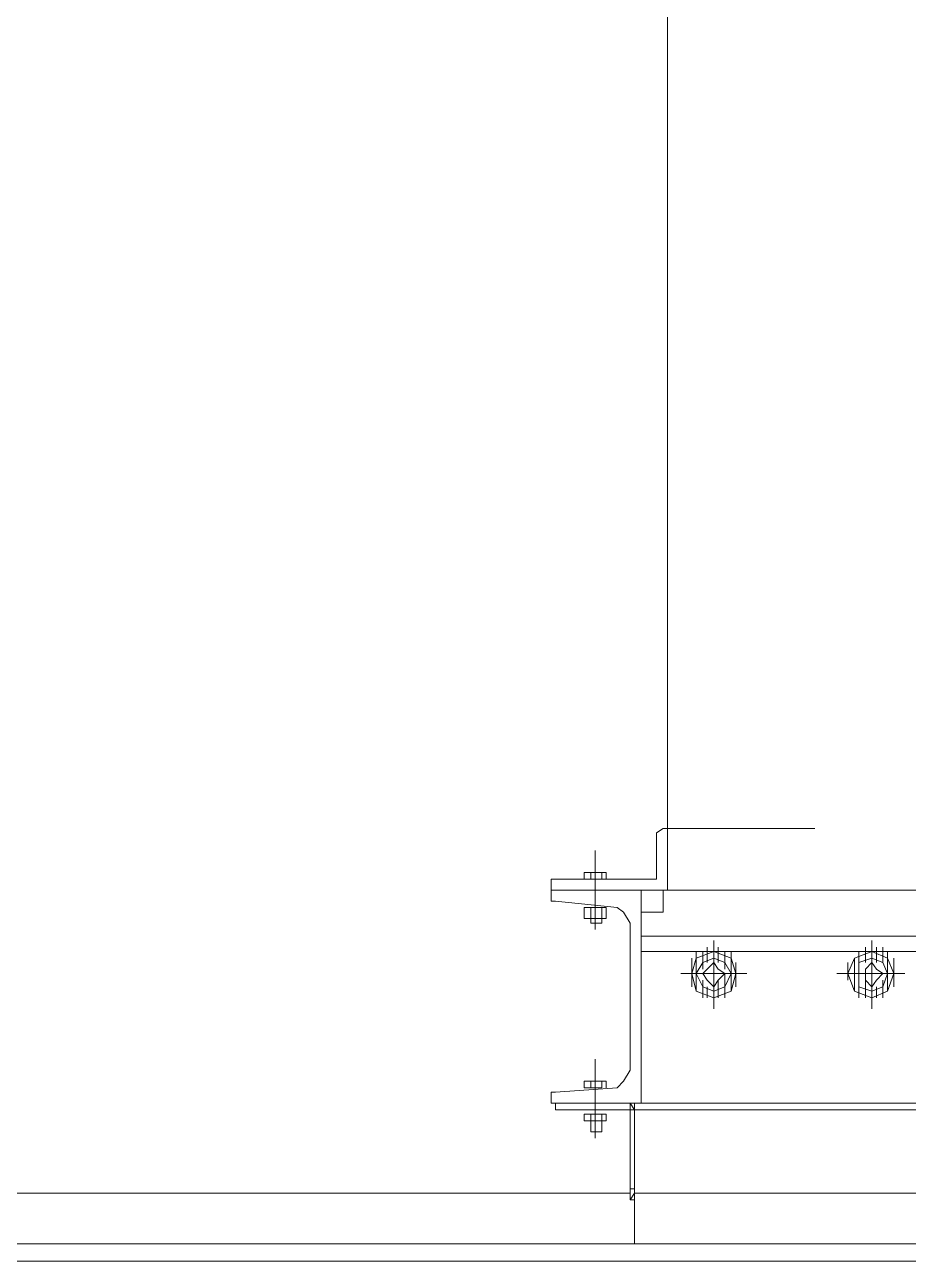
# Model space of a CAD drawing. Header units: millimetres. Extents: x 3220 to 226993, y 817 to 176024.
# Drawn here: x 74885 to 75466, y 79753 to 80567 of the extents above; entities that cross this region are included whole.
import ezdxf

# ---------------------------------------------------------------- set-up
doc = ezdxf.new("R2010")
doc.units = ezdxf.units.MM

# ---------------------------------------------------------------- blocks, each defined once
blk = doc.blocks.new('ligne broyage 2')
at = {"color": 7, "linetype": 'Continuous', "lineweight": 5, "true_color": 0x000007}
for points in [[(716.06, 918.58), (716.06, 270.51)], [(716.06, 270.51), (619.14, 270.51)], [(716.06, 270.51), (718.95, 270.51)], [(716.06, 270.51), (716.06, 230.01), (716.06, 230.01)], [(723.29, 267.62), (718.95, 270.51), (718.95, 270.51)], [(723.29, 267.62), (723.29, 244.47)], [(723.29, 244.47), (723.29, 237.24), (730.52, 237.24)], [(730.52, 237.24), (789.83, 237.24)], [(756.56, 237.24), (756.56, 241.58)], [(759.45, 241.58), (756.56, 241.58), (756.56, 241.58)], [(759.45, 237.24), (759.45, 241.58)], [(771.03, 241.58), (759.45, 241.58)], [(766.69, 241.58), (759.45, 241.58)], [(771.03, 237.24), (759.45, 237.24)], [(766.69, 237.24), (766.69, 241.58)], [(771.03, 241.58), (766.69, 241.58), (766.69, 241.58)], [(771.03, 237.24), (771.03, 241.58), (771.03, 241.58)], [(792.73, 234.35), (792.73, 237.24), (789.83, 237.24)], [(792.73, 89.69), (733.42, 89.69), (733.42, 230.01)], [(733.42, 230.01), (792.73, 230.01), (792.73, 230.01)], [(789.83, 222.77), (792.73, 222.77), (792.73, 230.01)], [(792.73, 230.01), (792.73, 234.35)], [(789.83, 222.77), (749.33, 218.43), (744.99, 215.54), (740.65, 208.31)], [(756.56, 211.2), (756.56, 218.43), (756.56, 218.43)], [(759.45, 218.43), (759.45, 211.2), (756.56, 211.2)], [(759.45, 218.43), (756.56, 218.43), (756.56, 218.43)], [(766.69, 218.43), (759.45, 218.43), (771.03, 218.43)], [(766.69, 218.43), (766.69, 211.2), (771.03, 211.2)], [(771.03, 218.43), (766.69, 218.43), (766.69, 218.43)], [(771.03, 211.2), (771.03, 218.43)], [(740.65, 111.39), (740.65, 208.31), (740.65, 208.31)], [(759.45, 208.31), (759.45, 211.2), (759.45, 211.2)], [(766.69, 211.2), (766.69, 208.31), (759.45, 208.31), (766.69, 208.31)], [(759.45, 208.31), (759.45, 211.2)], [(759.45, 211.2), (771.03, 211.2), (771.03, 211.2)], [(759.45, 211.2), (766.69, 211.2), (766.69, 211.2)], [(759.45, 208.31), (759.45, 211.2)], [(766.69, 208.31), (766.69, 211.2)], [(571.4, 185.16), (571.4, 189.5), (571.4, 189.5)], [(571.4, 185.16), (571.4, 189.5)], [(571.4, 185.16), (571.4, 189.5), (571.4, 189.5)], [(574.29, 189.5), (574.29, 192.4)], [(574.29, 185.16), (574.29, 189.5), (574.29, 189.5)], [(574.29, 185.16), (574.29, 189.5), (574.29, 189.5)], [(574.29, 185.16), (574.29, 189.5), (574.29, 189.5)], [(574.29, 185.16), (574.29, 189.5), (574.29, 189.5)], [(574.29, 185.16), (574.29, 189.5), (574.29, 189.5)], [(574.29, 185.16), (574.29, 189.5)], [(574.29, 185.16), (574.29, 189.5), (574.29, 189.5)], [(574.29, 185.16), (574.29, 189.5), (574.29, 189.5)], [(578.63, 189.5), (578.63, 192.4)], [(578.63, 189.5), (578.63, 192.4), (578.63, 192.4)], [(578.63, 189.5), (578.63, 192.4), (578.63, 192.4)], [(578.63, 189.5), (578.63, 192.4)], [(578.63, 185.16), (578.63, 189.5)], [(578.63, 185.16), (578.63, 189.5), (578.63, 189.5)], [(578.63, 185.16), (578.63, 189.5), (578.63, 189.5)], [(578.63, 185.16), (578.63, 189.5), (578.63, 189.5)], [(578.63, 185.16), (578.63, 189.5), (578.63, 189.5)], [(578.63, 185.16), (578.63, 189.5), (578.63, 189.5)], [(578.63, 185.16), (578.63, 189.5), (578.63, 189.5)], [(578.63, 185.16), (578.63, 189.5), (578.63, 189.5)], [(578.63, 185.16), (578.63, 189.5), (578.63, 189.5)], [(581.53, 189.5), (581.53, 192.4)], [(581.53, 189.5), (581.53, 192.4)], [(581.53, 189.5), (581.53, 192.4), (581.53, 192.4)], [(581.53, 189.5), (581.53, 192.4), (581.53, 192.4)], [(581.53, 189.5), (581.53, 192.4), (581.53, 192.4)], [(581.53, 189.5), (581.53, 192.4), (581.53, 192.4)], [(581.53, 185.16), (581.53, 189.5), (581.53, 189.5)], [(581.53, 185.16), (581.53, 189.5), (581.53, 189.5)], [(581.53, 185.16), (581.53, 189.5), (581.53, 189.5)], [(581.53, 185.16), (581.53, 189.5)], [(581.53, 185.16), (581.53, 189.5), (581.53, 189.5)], [(581.53, 185.16), (581.53, 189.5), (581.53, 189.5)], [(581.53, 185.16), (581.53, 189.5)], [(581.53, 185.16), (581.53, 189.5)], [(581.53, 185.16), (581.53, 189.5), (581.53, 189.5)], [(581.53, 185.16), (581.53, 189.5), (581.53, 189.5)], [(585.86, 189.5), (585.86, 192.4)], [(585.86, 189.5), (585.86, 192.4), (585.86, 192.4)], [(585.86, 189.5), (585.86, 192.4)], [(585.86, 189.5), (585.86, 192.4), (585.86, 192.4)], [(585.86, 185.16), (585.86, 189.5)], [(585.86, 185.16), (585.86, 189.5), (585.86, 189.5)], [(585.86, 185.16), (585.86, 189.5), (585.86, 189.5)], [(585.86, 185.16), (585.86, 189.5), (585.86, 189.5)], [(585.86, 185.16), (585.86, 189.5)], [(585.86, 185.16), (585.86, 189.5), (585.86, 189.5)], [(585.86, 185.16), (585.86, 189.5), (585.86, 189.5)], [(585.86, 185.16), (585.86, 189.5), (585.86, 189.5)], [(585.86, 185.16), (585.86, 189.5), (585.86, 189.5)], [(590.2, 185.16), (590.2, 189.5)], [(590.2, 185.16), (590.2, 189.5), (590.2, 189.5)], [(590.2, 185.16), (590.2, 189.5), (590.2, 189.5)], [(590.2, 185.16), (590.2, 189.5), (590.2, 189.5)], [(590.2, 185.16), (590.2, 189.5), (590.2, 189.5)], [(590.2, 185.16), (590.2, 189.5), (590.2, 189.5)], [(590.2, 185.16), (590.2, 189.5), (590.2, 189.5)], [(674.11, 185.16), (674.11, 189.5), (674.11, 189.5)], [(678.45, 185.16), (678.45, 189.5), (678.45, 189.5)], [(678.45, 185.16), (678.45, 189.5), (678.45, 189.5)], [(678.45, 185.16), (678.45, 189.5), (678.45, 189.5)], [(678.45, 185.16), (678.45, 189.5), (678.45, 189.5)], [(678.45, 185.16), (678.45, 189.5)], [(678.45, 185.16), (678.45, 189.5), (678.45, 189.5)], [(678.45, 185.16), (678.45, 189.5)], [(678.45, 185.16), (678.45, 189.5), (678.45, 189.5)], [(678.45, 185.16), (678.45, 189.5), (678.45, 189.5)], [(682.79, 189.5), (682.79, 192.4)], [(682.79, 189.5), (682.79, 192.4)], [(682.79, 189.5), (682.79, 192.4), (682.79, 192.4)], [(682.79, 185.16), (682.79, 189.5), (682.79, 189.5)], [(682.79, 185.16), (682.79, 189.5), (682.79, 189.5)], [(682.79, 185.16), (682.79, 189.5), (682.79, 189.5)], [(682.79, 185.16), (682.79, 189.5), (682.79, 189.5)], [(682.79, 185.16), (682.79, 189.5), (682.79, 189.5)], [(682.79, 185.16), (682.79, 189.5)], [(682.79, 185.16), (682.79, 189.5), (682.79, 189.5)], [(682.79, 185.16), (682.79, 189.5)], [(682.79, 185.16), (682.79, 189.5), (682.79, 189.5)], [(682.79, 185.16), (682.79, 189.5), (682.79, 189.5)], [(685.68, 189.5), (685.68, 192.4)], [(685.68, 189.5), (685.68, 192.4), (685.68, 192.4)], [(685.68, 189.5), (685.68, 192.4)], [(685.68, 189.5), (685.68, 192.4), (685.68, 192.4)], [(685.68, 189.5), (685.68, 192.4), (685.68, 192.4)], [(685.68, 185.16), (685.68, 189.5)], [(685.68, 185.16), (685.68, 189.5), (685.68, 189.5)], [(685.68, 185.16), (685.68, 189.5)], [(685.68, 185.16), (685.68, 189.5)], [(685.68, 185.16), (685.68, 189.5), (685.68, 189.5)], [(685.68, 185.16), (685.68, 189.5), (685.68, 189.5)], [(685.68, 185.16), (685.68, 189.5), (685.68, 189.5)], [(685.68, 185.16), (685.68, 189.5), (685.68, 189.5)], [(685.68, 185.16), (685.68, 189.5)], [(685.68, 185.16), (685.68, 189.5)], [(685.68, 185.16), (685.68, 189.5), (685.68, 189.5)], [(690.02, 189.5), (690.02, 192.4)], [(690.02, 189.5), (690.02, 192.4), (690.02, 192.4)], [(690.02, 189.5), (690.02, 192.4), (690.02, 192.4)], [(690.02, 189.5), (690.02, 192.4), (690.02, 192.4)], [(690.02, 189.5), (690.02, 192.4)], [(690.02, 189.5), (690.02, 192.4), (690.02, 192.4)], [(690.02, 185.16), (690.02, 189.5), (690.02, 189.5)], [(690.02, 185.16), (690.02, 189.5), (690.02, 189.5)], [(690.02, 185.16), (690.02, 189.5)], [(690.02, 185.16), (690.02, 189.5), (690.02, 189.5)], [(690.02, 185.16), (690.02, 189.5), (690.02, 189.5)], [(690.02, 185.16), (690.02, 189.5), (690.02, 189.5)], [(690.02, 185.16), (690.02, 189.5), (690.02, 189.5)], [(690.02, 185.16), (690.02, 189.5), (690.02, 189.5)], [(692.91, 185.16), (692.91, 189.5)], [(692.91, 185.16), (692.91, 189.5), (692.91, 189.5)], [(692.91, 185.16), (692.91, 189.5), (692.91, 189.5)], [(692.91, 185.16), (692.91, 189.5), (692.91, 189.5)], [(692.91, 185.16), (692.91, 189.5), (692.91, 189.5)], [(692.91, 185.16), (692.91, 189.5), (692.91, 189.5)], [(692.91, 185.16), (692.91, 189.5), (692.91, 189.5)], [(697.25, 185.16), (697.25, 189.5)], [(697.25, 185.16), (697.25, 189.5)], [(567.06, 182.27), (567.06, 185.16), (567.06, 185.16)], [(567.06, 182.27), (567.06, 185.16), (567.06, 185.16)], [(567.06, 182.27), (567.06, 185.16)], [(567.06, 177.93), (567.06, 182.27), (567.06, 182.27)], [(567.06, 177.93), (567.06, 182.27)], [(567.06, 177.93), (567.06, 182.27), (567.06, 182.27)], [(567.06, 177.93), (567.06, 182.27), (567.06, 182.27)], [(567.06, 177.93), (567.06, 182.27), (567.06, 182.27)], [(567.06, 177.93), (567.06, 182.27), (567.06, 182.27)], [(571.4, 182.27), (571.4, 185.16), (571.4, 185.16)], [(571.4, 182.27), (571.4, 185.16), (571.4, 185.16)], [(571.4, 182.27), (571.4, 185.16), (571.4, 185.16)], [(571.4, 182.27), (571.4, 185.16), (571.4, 185.16)], [(571.4, 182.27), (571.4, 185.16), (571.4, 185.16)], [(571.4, 182.27), (571.4, 185.16), (571.4, 185.16)], [(571.4, 182.27), (571.4, 185.16), (571.4, 185.16)], [(571.4, 182.27), (571.4, 185.16), (571.4, 185.16)], [(571.4, 177.93), (571.4, 182.27), (571.4, 182.27)], [(571.4, 177.93), (571.4, 182.27), (571.4, 182.27)], [(571.4, 177.93), (571.4, 182.27), (571.4, 182.27)], [(571.4, 177.93), (571.4, 182.27), (571.4, 182.27)], [(571.4, 177.93), (571.4, 182.27), (571.4, 182.27)], [(571.4, 177.93), (571.4, 182.27), (571.4, 182.27)], [(574.29, 182.27), (574.29, 185.16), (574.29, 185.16)], [(574.29, 182.27), (574.29, 185.16), (574.29, 185.16)], [(574.29, 182.27), (574.29, 185.16), (574.29, 185.16)], [(574.29, 182.27), (574.29, 185.16), (574.29, 185.16)], [(574.29, 182.27), (574.29, 185.16)], [(574.29, 182.27), (574.29, 185.16), (574.29, 185.16)], [(574.29, 182.27), (574.29, 185.16), (574.29, 185.16)], [(578.63, 182.27), (578.63, 185.16), (578.63, 185.16)], [(578.63, 182.27), (578.63, 185.16), (578.63, 185.16)], [(581.53, 182.27), (581.53, 185.16)], [(585.86, 182.27), (585.86, 185.16), (585.86, 185.16)], [(585.86, 182.27), (585.86, 185.16), (585.86, 185.16)], [(585.86, 182.27), (585.86, 185.16)], [(585.86, 182.27), (585.86, 185.16), (585.86, 185.16)], [(585.86, 182.27), (585.86, 185.16), (585.86, 185.16)], [(585.86, 182.27), (585.86, 185.16), (585.86, 185.16)], [(590.2, 182.27), (590.2, 185.16), (590.2, 185.16)], [(590.2, 182.27), (590.2, 185.16), (590.2, 185.16)], [(590.2, 182.27), (590.2, 185.16), (590.2, 185.16)], [(590.2, 182.27), (590.2, 185.16), (590.2, 185.16)], [(590.2, 182.27), (590.2, 185.16), (590.2, 185.16)], [(590.2, 182.27), (590.2, 185.16), (590.2, 185.16)], [(590.2, 182.27), (590.2, 185.16)], [(590.2, 182.27), (590.2, 185.16), (590.2, 185.16)], [(590.2, 182.27), (590.2, 185.16), (590.2, 185.16)], [(590.2, 177.93), (590.2, 182.27)], [(590.2, 177.93), (590.2, 182.27)], [(590.2, 177.93), (590.2, 182.27), (590.2, 182.27)], [(590.2, 177.93), (590.2, 182.27)], [(590.2, 177.93), (590.2, 182.27), (590.2, 182.27)], [(590.2, 177.93), (590.2, 182.27), (590.2, 182.27)], [(593.1, 182.27), (593.1, 185.16), (593.1, 185.16)], [(593.1, 182.27), (593.1, 185.16), (593.1, 185.16)], [(593.1, 182.27), (593.1, 185.16)], [(593.1, 182.27), (593.1, 185.16), (593.1, 185.16)], [(593.1, 182.27), (593.1, 185.16), (593.1, 185.16)], [(593.1, 182.27), (593.1, 185.16), (593.1, 185.16)], [(593.1, 182.27), (593.1, 185.16), (593.1, 185.16)], [(593.1, 182.27), (593.1, 185.16), (593.1, 185.16)], [(593.1, 177.93), (593.1, 182.27), (593.1, 182.27)], [(593.1, 177.93), (593.1, 182.27), (593.1, 182.27)], [(593.1, 177.93), (593.1, 182.27)], [(593.1, 177.93), (593.1, 182.27), (593.1, 182.27)], [(593.1, 177.93), (593.1, 182.27), (593.1, 182.27)], [(593.1, 177.93), (593.1, 182.27), (593.1, 182.27)], [(593.1, 177.93), (593.1, 182.27), (593.1, 182.27)], [(593.1, 177.93), (593.1, 182.27), (593.1, 182.27)], [(597.44, 177.93), (597.44, 182.27)], [(597.44, 177.93), (597.44, 182.27), (597.44, 182.27)], [(597.44, 177.93), (597.44, 182.27), (597.44, 182.27)], [(597.44, 177.93), (597.44, 182.27)], [(671.21, 177.93), (671.21, 182.27)], [(671.21, 177.93), (671.21, 182.27), (671.21, 182.27)], [(671.21, 177.93), (671.21, 182.27), (671.21, 182.27)], [(671.21, 177.93), (671.21, 182.27), (671.21, 182.27)], [(674.11, 182.27), (674.11, 185.16), (674.11, 185.16)], [(674.11, 182.27), (674.11, 185.16), (674.11, 185.16)], [(674.11, 182.27), (674.11, 185.16), (674.11, 185.16)], [(674.11, 182.27), (674.11, 185.16), (674.11, 185.16)], [(674.11, 182.27), (674.11, 185.16), (674.11, 185.16)], [(674.11, 182.27), (674.11, 185.16)], [(674.11, 182.27), (674.11, 185.16), (674.11, 185.16)], [(674.11, 182.27), (674.11, 185.16), (674.11, 185.16)], [(674.11, 182.27), (674.11, 185.16), (674.11, 185.16)], [(674.11, 177.93), (674.11, 182.27), (674.11, 182.27)], [(674.11, 177.93), (674.11, 182.27), (674.11, 182.27)], [(674.11, 177.93), (674.11, 182.27)], [(674.11, 177.93), (674.11, 182.27), (674.11, 182.27)], [(674.11, 177.93), (674.11, 182.27)], [(674.11, 177.93), (674.11, 182.27), (674.11, 182.27)], [(674.11, 177.93), (674.11, 182.27), (674.11, 182.27)], [(674.11, 177.93), (674.11, 182.27), (674.11, 182.27)], [(674.11, 177.93), (674.11, 182.27), (674.11, 182.27)], [(678.45, 182.27), (678.45, 185.16), (678.45, 185.16)], [(678.45, 182.27), (678.45, 185.16), (678.45, 185.16)], [(678.45, 182.27), (678.45, 185.16), (678.45, 185.16)], [(678.45, 182.27), (678.45, 185.16), (678.45, 185.16)], [(678.45, 182.27), (678.45, 185.16), (678.45, 185.16)], [(678.45, 182.27), (678.45, 185.16), (678.45, 185.16)], [(678.45, 182.27), (678.45, 185.16), (678.45, 185.16)], [(678.45, 182.27), (678.45, 185.16), (678.45, 185.16)], [(678.45, 182.27), (678.45, 185.16), (678.45, 185.16)], [(678.45, 182.27), (678.45, 185.16), (678.45, 185.16)], [(678.45, 177.93), (678.45, 182.27), (678.45, 182.27)], [(678.45, 177.93), (678.45, 182.27)], [(678.45, 177.93), (678.45, 182.27), (678.45, 182.27)], [(678.45, 177.93), (678.45, 182.27), (678.45, 182.27)], [(678.45, 177.93), (678.45, 182.27), (678.45, 182.27)], [(682.79, 182.27), (682.79, 185.16), (682.79, 185.16)], [(682.79, 182.27), (682.79, 185.16)], [(690.02, 182.27), (690.02, 185.16)], [(690.02, 182.27), (690.02, 185.16)], [(690.02, 182.27), (690.02, 185.16), (690.02, 185.16)], [(690.02, 182.27), (690.02, 185.16)], [(690.02, 182.27), (690.02, 185.16), (690.02, 185.16)], [(692.91, 182.27), (692.91, 185.16)], [(692.91, 182.27), (692.91, 185.16), (692.91, 185.16)], [(692.91, 182.27), (692.91, 185.16)], [(692.91, 182.27), (692.91, 185.16), (692.91, 185.16)], [(692.91, 182.27), (692.91, 185.16), (692.91, 185.16)], [(692.91, 182.27), (692.91, 185.16), (692.91, 185.16)], [(692.91, 182.27), (692.91, 185.16)], [(692.91, 182.27), (692.91, 185.16), (692.91, 185.16)], [(692.91, 182.27), (692.91, 185.16), (692.91, 185.16)], [(692.91, 177.93), (692.91, 182.27)], [(692.91, 177.93), (692.91, 182.27), (692.91, 182.27)], [(697.25, 182.27), (697.25, 185.16)], [(697.25, 182.27), (697.25, 185.16), (697.25, 185.16)], [(697.25, 182.27), (697.25, 185.16), (697.25, 185.16)], [(697.25, 182.27), (697.25, 185.16), (697.25, 185.16)], [(697.25, 182.27), (697.25, 185.16), (697.25, 185.16)], [(697.25, 182.27), (697.25, 185.16), (697.25, 185.16)], [(697.25, 182.27), (697.25, 185.16), (697.25, 185.16)], [(697.25, 182.27), (697.25, 185.16), (697.25, 185.16)], [(697.25, 177.93), (697.25, 182.27), (697.25, 182.27)], [(697.25, 177.93), (697.25, 182.27), (697.25, 182.27)], [(697.25, 177.93), (697.25, 182.27), (697.25, 182.27)], [(697.25, 177.93), (697.25, 182.27), (697.25, 182.27)], [(697.25, 177.93), (697.25, 182.27), (697.25, 182.27)], [(697.25, 177.93), (697.25, 182.27), (697.25, 182.27)], [(697.25, 177.93), (697.25, 182.27), (697.25, 182.27)], [(697.25, 177.93), (697.25, 182.27), (697.25, 182.27)], [(697.25, 177.93), (697.25, 182.27), (697.25, 182.27)], [(700.14, 182.27), (700.14, 185.16), (700.14, 185.16)], [(700.14, 182.27), (700.14, 185.16), (700.14, 185.16)], [(700.14, 177.93), (700.14, 182.27)], [(700.14, 177.93), (700.14, 182.27), (700.14, 182.27)], [(700.14, 177.93), (700.14, 182.27), (700.14, 182.27)], [(700.14, 177.93), (700.14, 182.27)], [(700.14, 177.93), (700.14, 182.27), (700.14, 182.27)], [(700.14, 177.93), (700.14, 182.27), (700.14, 182.27)], [(567.06, 175.04), (567.06, 177.93)], [(567.06, 175.04), (567.06, 177.93)], [(567.06, 175.04), (567.06, 177.93)], [(567.06, 175.04), (567.06, 177.93), (567.06, 177.93)], [(567.06, 175.04), (567.06, 177.93), (567.06, 177.93)], [(567.06, 175.04), (567.06, 177.93), (567.06, 177.93)], [(567.06, 175.04), (567.06, 177.93), (567.06, 177.93)], [(567.06, 175.04), (567.06, 177.93), (567.06, 177.93)], [(567.06, 175.04), (567.06, 177.93)], [(567.06, 175.04), (567.06, 177.93), (567.06, 177.93)], [(567.06, 170.7), (567.06, 175.04), (567.06, 175.04)], [(567.06, 170.7), (567.06, 175.04), (567.06, 175.04)], [(567.06, 170.7), (567.06, 175.04), (567.06, 175.04)], [(567.06, 170.7), (567.06, 175.04)], [(567.06, 170.7), (567.06, 175.04), (567.06, 175.04)], [(567.06, 170.7), (567.06, 175.04), (567.06, 175.04)], [(571.4, 175.04), (571.4, 177.93)], [(571.4, 175.04), (571.4, 177.93)], [(571.4, 175.04), (571.4, 177.93), (571.4, 177.93)], [(571.4, 175.04), (571.4, 177.93), (571.4, 177.93)], [(571.4, 175.04), (571.4, 177.93), (571.4, 177.93)], [(571.4, 175.04), (571.4, 177.93), (571.4, 177.93)], [(571.4, 175.04), (571.4, 177.93), (571.4, 177.93)], [(571.4, 175.04), (571.4, 177.93), (571.4, 177.93)], [(571.4, 170.7), (571.4, 175.04), (571.4, 175.04)], [(571.4, 170.7), (571.4, 175.04), (571.4, 175.04)], [(571.4, 170.7), (571.4, 175.04)], [(571.4, 170.7), (571.4, 175.04), (571.4, 175.04)], [(571.4, 170.7), (571.4, 175.04)], [(571.4, 170.7), (571.4, 175.04), (571.4, 175.04)], [(571.4, 170.7), (571.4, 175.04), (571.4, 175.04)], [(590.2, 175.04), (590.2, 177.93), (590.2, 177.93)], [(590.2, 175.04), (590.2, 177.93)], [(590.2, 170.7), (590.2, 175.04), (590.2, 175.04)], [(590.2, 170.7), (590.2, 175.04)], [(590.2, 170.7), (590.2, 175.04)], [(590.2, 170.7), (590.2, 175.04), (590.2, 175.04)], [(593.1, 175.04), (593.1, 177.93), (593.1, 177.93)], [(593.1, 175.04), (593.1, 177.93)], [(593.1, 175.04), (593.1, 177.93), (593.1, 177.93)], [(593.1, 175.04), (593.1, 177.93)], [(593.1, 175.04), (593.1, 177.93), (593.1, 177.93)], [(593.1, 175.04), (593.1, 177.93), (593.1, 177.93)], [(593.1, 175.04), (593.1, 177.93), (593.1, 177.93)], [(593.1, 175.04), (593.1, 177.93), (593.1, 177.93)], [(593.1, 175.04), (593.1, 177.93)], [(593.1, 175.04), (593.1, 177.93), (593.1, 177.93)], [(593.1, 175.04), (593.1, 177.93), (593.1, 177.93)], [(593.1, 170.7), (593.1, 175.04), (593.1, 175.04)], [(593.1, 170.7), (593.1, 175.04), (593.1, 175.04)], [(593.1, 170.7), (593.1, 175.04), (593.1, 175.04)], [(593.1, 170.7), (593.1, 175.04), (593.1, 175.04)], [(593.1, 170.7), (593.1, 175.04), (593.1, 175.04)], [(593.1, 170.7), (593.1, 175.04), (593.1, 175.04)], [(593.1, 170.7), (593.1, 175.04), (593.1, 175.04)], [(593.1, 170.7), (593.1, 175.04), (593.1, 175.04)], [(597.44, 175.04), (597.44, 177.93)], [(597.44, 175.04), (597.44, 177.93)], [(597.44, 175.04), (597.44, 177.93), (597.44, 177.93)], [(597.44, 175.04), (597.44, 177.93)], [(597.44, 175.04), (597.44, 177.93), (597.44, 177.93)], [(597.44, 175.04), (597.44, 177.93)], [(597.44, 170.7), (597.44, 175.04), (597.44, 175.04)], [(597.44, 170.7), (597.44, 175.04), (597.44, 175.04)], [(597.44, 170.7), (597.44, 175.04)], [(597.44, 170.7), (597.44, 175.04)], [(671.21, 175.04), (671.21, 177.93)], [(671.21, 175.04), (671.21, 177.93)], [(671.21, 175.04), (671.21, 177.93), (671.21, 177.93)], [(671.21, 175.04), (671.21, 177.93), (671.21, 177.93)], [(671.21, 175.04), (671.21, 177.93), (671.21, 177.93)], [(671.21, 175.04), (671.21, 177.93), (671.21, 177.93)], [(671.21, 175.04), (671.21, 177.93)], [(671.21, 170.7), (671.21, 175.04)], [(671.21, 170.7), (671.21, 175.04)], [(671.21, 170.7), (671.21, 175.04), (671.21, 175.04)], [(671.21, 170.7), (671.21, 175.04)], [(671.21, 170.7), (671.21, 175.04)], [(671.21, 170.7), (671.21, 175.04), (671.21, 175.04)], [(674.11, 175.04), (674.11, 177.93), (674.11, 177.93)], [(674.11, 175.04), (674.11, 177.93)], [(674.11, 175.04), (674.11, 177.93)], [(674.11, 175.04), (674.11, 177.93), (674.11, 177.93)], [(674.11, 175.04), (674.11, 177.93), (674.11, 177.93)], [(674.11, 175.04), (674.11, 177.93), (674.11, 177.93)], [(674.11, 175.04), (674.11, 177.93), (674.11, 177.93)], [(674.11, 175.04), (674.11, 177.93), (674.11, 177.93)], [(674.11, 175.04), (674.11, 177.93), (674.11, 177.93)], [(674.11, 175.04), (674.11, 177.93), (674.11, 177.93)], [(674.11, 170.7), (674.11, 175.04)], [(674.11, 170.7), (674.11, 175.04), (674.11, 175.04)], [(674.11, 170.7), (674.11, 175.04), (674.11, 175.04)], [(674.11, 170.7), (674.11, 175.04), (674.11, 175.04)], [(674.11, 170.7), (674.11, 175.04)], [(674.11, 170.7), (674.11, 175.04), (674.11, 175.04)], [(674.11, 170.7), (674.11, 175.04)], [(674.11, 170.7), (674.11, 175.04), (674.11, 175.04)], [(674.11, 170.7), (674.11, 175.04), (674.11, 175.04)], [(678.45, 170.7), (678.45, 175.04), (678.45, 175.04)], [(678.45, 170.7), (678.45, 175.04), (678.45, 175.04)], [(697.25, 175.04), (697.25, 177.93), (697.25, 177.93)], [(697.25, 175.04), (697.25, 177.93), (697.25, 177.93)], [(697.25, 175.04), (697.25, 177.93), (697.25, 177.93)], [(697.25, 175.04), (697.25, 177.93), (697.25, 177.93)], [(697.25, 175.04), (697.25, 177.93), (697.25, 177.93)], [(697.25, 175.04), (697.25, 177.93)], [(697.25, 175.04), (697.25, 177.93)], [(697.25, 175.04), (697.25, 177.93), (697.25, 177.93)], [(697.25, 175.04), (697.25, 177.93), (697.25, 177.93)], [(697.25, 175.04), (697.25, 177.93), (697.25, 177.93)], [(697.25, 170.7), (697.25, 175.04), (697.25, 175.04)], [(697.25, 170.7), (697.25, 175.04), (697.25, 175.04)], [(697.25, 170.7), (697.25, 175.04), (697.25, 175.04)], [(697.25, 170.7), (697.25, 175.04), (697.25, 175.04)], [(697.25, 170.7), (697.25, 175.04), (697.25, 175.04)], [(697.25, 170.7), (697.25, 175.04), (697.25, 175.04)], [(700.14, 175.04), (700.14, 177.93), (700.14, 177.93)], [(700.14, 175.04), (700.14, 177.93), (700.14, 177.93)], [(700.14, 175.04), (700.14, 177.93)], [(700.14, 175.04), (700.14, 177.93), (700.14, 177.93)], [(700.14, 175.04), (700.14, 177.93)], [(700.14, 175.04), (700.14, 177.93), (700.14, 177.93)], [(700.14, 175.04), (700.14, 177.93)], [(700.14, 175.04), (700.14, 177.93)], [(700.14, 175.04), (700.14, 177.93), (700.14, 177.93)], [(700.14, 170.7), (700.14, 175.04), (700.14, 175.04)], [(700.14, 170.7), (700.14, 175.04)], [(700.14, 170.7), (700.14, 175.04), (700.14, 175.04)], [(700.14, 170.7), (700.14, 175.04)], [(700.14, 170.7), (700.14, 175.04), (700.14, 175.04)], [(700.14, 170.7), (700.14, 175.04), (700.14, 175.04)], [(567.06, 166.36), (567.06, 170.7)], [(567.06, 166.36), (567.06, 170.7), (567.06, 170.7)], [(567.06, 166.36), (567.06, 170.7), (567.06, 170.7)], [(567.06, 166.36), (567.06, 170.7), (567.06, 170.7)], [(567.06, 166.36), (567.06, 170.7), (567.06, 170.7)], [(571.4, 166.36), (571.4, 170.7), (571.4, 170.7)], [(571.4, 166.36), (571.4, 170.7), (571.4, 170.7)], [(571.4, 166.36), (571.4, 170.7)], [(571.4, 166.36), (571.4, 170.7), (571.4, 170.7)], [(571.4, 166.36), (571.4, 170.7), (571.4, 170.7)], [(571.4, 166.36), (571.4, 170.7), (571.4, 170.7)], [(571.4, 166.36), (571.4, 170.7), (571.4, 170.7)], [(571.4, 166.36), (571.4, 170.7), (571.4, 170.7)], [(571.4, 163.46), (571.4, 166.36)], [(571.4, 163.46), (571.4, 166.36)], [(571.4, 163.46), (571.4, 166.36)], [(571.4, 163.46), (571.4, 166.36), (571.4, 166.36)], [(571.4, 163.46), (571.4, 166.36), (571.4, 166.36)], [(571.4, 163.46), (571.4, 166.36), (571.4, 166.36)], [(571.4, 163.46), (571.4, 166.36), (571.4, 166.36)], [(574.29, 166.36), (574.29, 170.7)], [(574.29, 166.36), (574.29, 170.7)], [(574.29, 166.36), (574.29, 170.7)], [(574.29, 166.36), (574.29, 170.7), (574.29, 170.7)], [(574.29, 166.36), (574.29, 170.7), (574.29, 170.7)], [(574.29, 166.36), (574.29, 170.7), (574.29, 170.7)], [(574.29, 163.46), (574.29, 166.36)], [(574.29, 163.46), (574.29, 166.36), (574.29, 166.36)], [(574.29, 163.46), (574.29, 166.36), (574.29, 166.36)], [(574.29, 163.46), (574.29, 166.36), (574.29, 166.36)], [(574.29, 163.46), (574.29, 166.36), (574.29, 166.36)], [(574.29, 163.46), (574.29, 166.36), (574.29, 166.36)], [(574.29, 163.46), (574.29, 166.36), (574.29, 166.36)], [(574.29, 163.46), (574.29, 166.36), (574.29, 166.36)], [(574.29, 163.46), (574.29, 166.36), (574.29, 166.36)], [(574.29, 159.12), (574.29, 163.46)], [(574.29, 159.12), (574.29, 163.46), (574.29, 163.46)], [(574.29, 159.12), (574.29, 163.46), (574.29, 163.46)], [(574.29, 159.12), (574.29, 163.46), (574.29, 163.46)], [(578.63, 163.46), (578.63, 166.36), (578.63, 166.36)], [(578.63, 163.46), (578.63, 166.36), (578.63, 166.36)], [(578.63, 163.46), (578.63, 166.36), (578.63, 166.36)], [(578.63, 163.46), (578.63, 166.36), (578.63, 166.36)], [(578.63, 163.46), (578.63, 166.36), (578.63, 166.36)], [(578.63, 163.46), (578.63, 166.36), (578.63, 166.36)], [(578.63, 163.46), (578.63, 166.36), (578.63, 166.36)], [(578.63, 159.12), (578.63, 163.46), (578.63, 163.46)], [(578.63, 159.12), (578.63, 163.46), (578.63, 163.46)], [(578.63, 159.12), (578.63, 163.46), (578.63, 163.46)], [(578.63, 159.12), (578.63, 163.46), (578.63, 163.46)], [(578.63, 159.12), (578.63, 163.46), (578.63, 163.46)], [(581.53, 163.46), (581.53, 166.36), (581.53, 166.36)], [(581.53, 163.46), (581.53, 166.36), (581.53, 166.36)], [(581.53, 163.46), (581.53, 166.36), (581.53, 166.36)], [(581.53, 163.46), (581.53, 166.36), (581.53, 166.36)], [(581.53, 163.46), (581.53, 166.36), (581.53, 166.36)], [(581.53, 163.46), (581.53, 166.36), (581.53, 166.36)], [(581.53, 163.46), (581.53, 166.36), (581.53, 166.36)], [(581.53, 163.46), (581.53, 166.36)], [(581.53, 163.46), (581.53, 166.36), (581.53, 166.36)], [(581.53, 159.12), (581.53, 163.46), (581.53, 163.46)], [(581.53, 159.12), (581.53, 163.46), (581.53, 163.46)], [(581.53, 159.12), (581.53, 163.46), (581.53, 163.46)], [(581.53, 159.12), (581.53, 163.46), (581.53, 163.46)], [(581.53, 159.12), (581.53, 163.46), (581.53, 163.46)], [(581.53, 159.12), (581.53, 163.46), (581.53, 163.46)], [(585.86, 166.36), (585.86, 170.7), (585.86, 170.7)], [(585.86, 163.46), (585.86, 166.36), (585.86, 166.36)], [(585.86, 163.46), (585.86, 166.36), (585.86, 166.36)], [(585.86, 163.46), (585.86, 166.36), (585.86, 166.36)], [(585.86, 163.46), (585.86, 166.36), (585.86, 166.36)], [(585.86, 163.46), (585.86, 166.36), (585.86, 166.36)], [(585.86, 163.46), (585.86, 166.36), (585.86, 166.36)], [(585.86, 163.46), (585.86, 166.36), (585.86, 166.36)], [(585.86, 163.46), (585.86, 166.36), (585.86, 166.36)], [(585.86, 159.12), (585.86, 163.46), (585.86, 163.46)], [(585.86, 159.12), (585.86, 163.46), (585.86, 163.46)], [(585.86, 159.12), (585.86, 163.46)], [(585.86, 159.12), (585.86, 163.46), (585.86, 163.46)], [(585.86, 159.12), (585.86, 163.46)], [(590.2, 166.36), (590.2, 170.7), (590.2, 170.7)], [(590.2, 166.36), (590.2, 170.7), (590.2, 170.7)], [(590.2, 166.36), (590.2, 170.7), (590.2, 170.7)], [(590.2, 166.36), (590.2, 170.7), (590.2, 170.7)], [(590.2, 166.36), (590.2, 170.7), (590.2, 170.7)], [(590.2, 166.36), (590.2, 170.7), (590.2, 170.7)], [(590.2, 166.36), (590.2, 170.7), (590.2, 170.7)], [(590.2, 166.36), (590.2, 170.7), (590.2, 170.7)], [(590.2, 163.46), (590.2, 166.36), (590.2, 166.36)], [(590.2, 163.46), (590.2, 166.36), (590.2, 166.36)], [(590.2, 163.46), (590.2, 166.36), (590.2, 166.36)], [(590.2, 163.46), (590.2, 166.36), (590.2, 166.36)], [(590.2, 163.46), (590.2, 166.36), (590.2, 166.36)], [(590.2, 163.46), (590.2, 166.36), (590.2, 166.36)], [(590.2, 163.46), (590.2, 166.36), (590.2, 166.36)], [(590.2, 163.46), (590.2, 166.36), (590.2, 166.36)], [(590.2, 159.12), (590.2, 163.46), (590.2, 163.46)], [(593.1, 166.36), (593.1, 170.7), (593.1, 170.7)], [(593.1, 166.36), (593.1, 170.7)], [(593.1, 166.36), (593.1, 170.7), (593.1, 170.7)], [(593.1, 166.36), (593.1, 170.7), (593.1, 170.7)], [(593.1, 166.36), (593.1, 170.7), (593.1, 170.7)], [(593.1, 166.36), (593.1, 170.7), (593.1, 170.7)], [(593.1, 166.36), (593.1, 170.7), (593.1, 170.7)], [(593.1, 166.36), (593.1, 170.7), (593.1, 170.7)], [(593.1, 166.36), (593.1, 170.7), (593.1, 170.7)], [(593.1, 163.46), (593.1, 166.36)], [(593.1, 163.46), (593.1, 166.36), (593.1, 166.36)], [(593.1, 163.46), (593.1, 166.36)], [(671.21, 166.36), (671.21, 170.7), (671.21, 170.7)], [(671.21, 166.36), (671.21, 170.7)], [(674.11, 166.36), (674.11, 170.7), (674.11, 170.7)], [(674.11, 166.36), (674.11, 170.7), (674.11, 170.7)], [(674.11, 166.36), (674.11, 170.7), (674.11, 170.7)], [(674.11, 166.36), (674.11, 170.7), (674.11, 170.7)], [(674.11, 166.36), (674.11, 170.7), (674.11, 170.7)], [(674.11, 166.36), (674.11, 170.7), (674.11, 170.7)], [(674.11, 166.36), (674.11, 170.7), (674.11, 170.7)], [(674.11, 166.36), (674.11, 170.7), (674.11, 170.7)], [(674.11, 166.36), (674.11, 170.7), (674.11, 170.7)], [(674.11, 163.46), (674.11, 166.36), (674.11, 166.36)], [(674.11, 163.46), (674.11, 166.36), (674.11, 166.36)], [(674.11, 163.46), (674.11, 166.36), (674.11, 166.36)], [(678.45, 166.36), (678.45, 170.7)], [(678.45, 166.36), (678.45, 170.7), (678.45, 170.7)], [(678.45, 166.36), (678.45, 170.7), (678.45, 170.7)], [(678.45, 166.36), (678.45, 170.7), (678.45, 170.7)], [(678.45, 166.36), (678.45, 170.7), (678.45, 170.7)], [(678.45, 166.36), (678.45, 170.7), (678.45, 170.7)], [(678.45, 166.36), (678.45, 170.7), (678.45, 170.7)], [(678.45, 163.46), (678.45, 166.36), (678.45, 166.36)], [(678.45, 163.46), (678.45, 166.36), (678.45, 166.36)], [(678.45, 163.46), (678.45, 166.36)], [(678.45, 163.46), (678.45, 166.36), (678.45, 166.36)], [(678.45, 163.46), (678.45, 166.36), (678.45, 166.36)], [(678.45, 163.46), (678.45, 166.36), (678.45, 166.36)], [(678.45, 163.46), (678.45, 166.36), (678.45, 166.36)], [(678.45, 163.46), (678.45, 166.36), (678.45, 166.36)], [(678.45, 159.12), (678.45, 163.46), (678.45, 163.46)], [(678.45, 159.12), (678.45, 163.46), (678.45, 163.46)], [(682.79, 166.36), (682.79, 170.7)], [(682.79, 163.46), (682.79, 166.36), (682.79, 166.36)], [(682.79, 163.46), (682.79, 166.36), (682.79, 166.36)], [(682.79, 163.46), (682.79, 166.36), (682.79, 166.36)], [(682.79, 163.46), (682.79, 166.36), (682.79, 166.36)], [(682.79, 163.46), (682.79, 166.36), (682.79, 166.36)], [(682.79, 163.46), (682.79, 166.36), (682.79, 166.36)], [(682.79, 163.46), (682.79, 166.36), (682.79, 166.36)], [(682.79, 163.46), (682.79, 166.36), (682.79, 166.36)], [(682.79, 159.12), (682.79, 163.46), (682.79, 163.46)], [(682.79, 159.12), (682.79, 163.46)], [(682.79, 159.12), (682.79, 163.46), (682.79, 163.46)], [(682.79, 159.12), (682.79, 163.46), (682.79, 163.46)], [(682.79, 159.12), (682.79, 163.46), (682.79, 163.46)], [(682.79, 159.12), (682.79, 163.46), (682.79, 163.46)], [(685.68, 163.46), (685.68, 166.36), (685.68, 166.36)], [(685.68, 163.46), (685.68, 166.36), (685.68, 166.36)], [(685.68, 163.46), (685.68, 166.36), (685.68, 166.36)], [(685.68, 163.46), (685.68, 166.36), (685.68, 166.36)], [(685.68, 163.46), (685.68, 166.36)], [(685.68, 163.46), (685.68, 166.36)], [(685.68, 163.46), (685.68, 166.36), (685.68, 166.36)], [(685.68, 163.46), (685.68, 166.36)], [(685.68, 163.46), (685.68, 166.36), (685.68, 166.36)], [(685.68, 159.12), (685.68, 163.46)], [(685.68, 159.12), (685.68, 163.46), (685.68, 163.46)], [(685.68, 159.12), (685.68, 163.46), (685.68, 163.46)], [(685.68, 159.12), (685.68, 163.46), (685.68, 163.46)], [(685.68, 159.12), (685.68, 163.46)], [(685.68, 159.12), (685.68, 163.46), (685.68, 163.46)], [(685.68, 159.12), (685.68, 163.46), (685.68, 163.46)], [(685.68, 159.12), (685.68, 163.46), (685.68, 163.46)], [(685.68, 159.12), (685.68, 163.46), (685.68, 163.46)], [(690.02, 163.46), (690.02, 166.36), (690.02, 166.36)], [(690.02, 163.46), (690.02, 166.36), (690.02, 166.36)], [(690.02, 163.46), (690.02, 166.36), (690.02, 166.36)], [(690.02, 163.46), (690.02, 166.36), (690.02, 166.36)], [(690.02, 163.46), (690.02, 166.36), (690.02, 166.36)], [(690.02, 163.46), (690.02, 166.36), (690.02, 166.36)], [(690.02, 163.46), (690.02, 166.36), (690.02, 166.36)], [(690.02, 163.46), (690.02, 166.36)], [(690.02, 163.46), (690.02, 166.36), (690.02, 166.36)], [(690.02, 163.46), (690.02, 166.36), (690.02, 166.36)], [(690.02, 159.12), (690.02, 163.46), (690.02, 163.46)], [(690.02, 159.12), (690.02, 163.46)], [(690.02, 159.12), (690.02, 163.46), (690.02, 163.46)], [(690.02, 159.12), (690.02, 163.46), (690.02, 163.46)], [(690.02, 159.12), (690.02, 163.46)], [(690.02, 159.12), (690.02, 163.46)], [(690.02, 159.12), (690.02, 163.46), (690.02, 163.46)], [(692.91, 166.36), (692.91, 170.7), (692.91, 170.7)], [(692.91, 166.36), (692.91, 170.7)], [(692.91, 166.36), (692.91, 170.7), (692.91, 170.7)], [(692.91, 166.36), (692.91, 170.7)], [(692.91, 166.36), (692.91, 170.7), (692.91, 170.7)], [(692.91, 166.36), (692.91, 170.7)], [(692.91, 166.36), (692.91, 170.7), (692.91, 170.7)], [(692.91, 163.46), (692.91, 166.36), (692.91, 166.36)], [(692.91, 163.46), (692.91, 166.36), (692.91, 166.36)], [(692.91, 163.46), (692.91, 166.36), (692.91, 166.36)], [(692.91, 163.46), (692.91, 166.36), (692.91, 166.36)], [(692.91, 163.46), (692.91, 166.36), (692.91, 166.36)], [(692.91, 163.46), (692.91, 166.36)], [(692.91, 163.46), (692.91, 166.36), (692.91, 166.36)], [(692.91, 163.46), (692.91, 166.36), (692.91, 166.36)], [(692.91, 163.46), (692.91, 166.36), (692.91, 166.36)], [(692.91, 159.12), (692.91, 163.46)], [(692.91, 159.12), (692.91, 163.46), (692.91, 163.46)], [(697.25, 166.36), (697.25, 170.7), (697.25, 170.7)], [(697.25, 166.36), (697.25, 170.7), (697.25, 170.7)], [(697.25, 166.36), (697.25, 170.7), (697.25, 170.7)], [(697.25, 166.36), (697.25, 170.7), (697.25, 170.7)], [(697.25, 166.36), (697.25, 170.7), (697.25, 170.7)], [(697.25, 166.36), (697.25, 170.7), (697.25, 170.7)], [(697.25, 166.36), (697.25, 170.7), (697.25, 170.7)], [(697.25, 166.36), (697.25, 170.7)], [(697.25, 166.36), (697.25, 170.7), (697.25, 170.7)], [(697.25, 163.46), (697.25, 166.36), (697.25, 166.36)], [(697.25, 163.46), (697.25, 166.36)], [(697.25, 163.46), (697.25, 166.36), (697.25, 166.36)], [(697.25, 163.46), (697.25, 166.36), (697.25, 166.36)], [(697.25, 163.46), (697.25, 166.36), (697.25, 166.36)], [(700.14, 166.36), (700.14, 170.7), (700.14, 170.7)], [(700.14, 166.36), (700.14, 170.7)], [(700.14, 166.36), (700.14, 170.7), (700.14, 170.7)], [(700.14, 166.36), (700.14, 170.7)], [(740.65, 111.39), (744.99, 104.15), (749.33, 99.81)], [(789.83, 96.92), (749.33, 99.81)], [(756.56, 99.81), (756.56, 104.15)], [(759.45, 104.15), (756.56, 104.15), (756.56, 104.15)], [(759.45, 99.81), (759.45, 104.15)], [(771.03, 104.15), (759.45, 104.15)], [(766.69, 104.15), (759.45, 104.15)], [(771.03, 99.81), (759.45, 99.81)], [(766.69, 99.81), (766.69, 104.15)], [(771.03, 104.15), (766.69, 104.15), (766.69, 104.15)], [(771.03, 99.81), (771.03, 104.15)], [(792.73, 92.58), (792.73, 96.92), (789.83, 96.92)], [(792.73, 92.58), (792.73, 89.69)], [(756.56, 78.12), (756.56, 82.46), (756.56, 82.46)], [(759.45, 82.46), (759.45, 78.12), (756.56, 78.12)], [(759.45, 82.46), (756.56, 82.46), (756.56, 82.46)], [(766.69, 82.46), (759.45, 82.46), (771.03, 82.46)], [(766.69, 82.46), (766.69, 78.12), (771.03, 78.12)], [(771.03, 82.46), (766.69, 82.46), (766.69, 82.46)], [(771.03, 78.12), (771.03, 82.46), (771.03, 82.46)], [(759.45, 78.12), (771.03, 78.12), (771.03, 78.12)], [(759.45, 78.12), (766.69, 78.12), (766.69, 78.12)], [(759.45, 70.88), (759.45, 78.12), (759.45, 78.12)], [(759.45, 70.88), (759.45, 78.12)], [(766.69, 70.88), (766.69, 78.12), (766.69, 78.12)], [(766.69, 70.88), (766.69, 78.12)]]:
    blk.add_lwpolyline(points, dxfattribs=at)
at = {"color": 1, "linetype": 'Continuous', "lineweight": 5, "true_color": 0x000001}
for points in [[(763.79, 215.54), (763.79, 256.04)], [(763.79, 237.24), (763.79, 203.97)], [(763.79, 211.2), (763.79, 230.01)], [(581.53, 196.73), (581.53, 151.89)], [(685.68, 196.73), (685.68, 151.89)], [(559.83, 175.04), (604.67, 175.04)], [(663.98, 175.04), (707.38, 175.04), (707.38, 175.04)], [(763.79, 78.12), (763.79, 118.62), (763.79, 118.62)], [(763.79, 99.81), (763.79, 66.54)], [(763.79, 73.78), (763.79, 92.58), (763.79, 92.58)]]:
    blk.add_lwpolyline(points, dxfattribs=at)
at = {"color": 7, "linetype": 'Continuous', "lineweight": 15, "true_color": 0x000007}
for points in [[(8.68, 230.01), (716.06, 230.01)], [(8.68, 230.01), (733.42, 230.01)], [(763.79, 230.01), (85.35, 230.01), (85.35, 230.01)], [(85.35, 230.01), (716.06, 230.01), (716.06, 230.01)], [(716.06, 230.01), (792.73, 230.01), (792.73, 230.01)], [(718.95, 230.01), (718.95, 215.54)], [(718.95, 230.01), (718.95, 215.54)], [(775.37, 230.01), (740.65, 230.01), (740.65, 230.01)], [(718.95, 215.54), (733.42, 215.54), (733.42, 215.54)], [(15.91, 189.5), (15.91, 199.63), (733.42, 199.63)], [(733.42, 189.5), (15.91, 189.5)], [(630.71, 189.5), (707.38, 189.5)], [(737.76, 89.69), (-580.08, 89.69)], [(737.76, 89.69), (-580.08, 89.69), (-580.08, 89.69)], [(740.65, 89.69), (737.76, 85.35), (737.76, 85.35)], [(737.76, 89.69), (737.76, 85.35)], [(740.65, 85.35), (740.65, 89.69), (740.65, 89.69)], [(789.83, 89.69), (789.83, 85.35), (740.65, 85.35)], [(789.83, 89.69), (740.65, 89.69), (740.65, 85.35)], [(789.83, 89.69), (789.83, 85.35), (789.83, 85.35)], [(737.76, 85.35), (-580.08, 85.35)], [(737.76, 33.27), (737.76, 85.35), (737.76, 85.35)], [(740.65, 33.27), (740.65, 85.35), (737.76, 85.35)], [(737.76, 30.38), (737.76, 33.27), (737.76, 33.27)], [(740.65, 30.38), (740.65, 33.27), (737.76, 33.27)], [(-580.08, 30.38), (737.76, 30.38)], [(737.76, 30.38), (740.65, 26.04), (740.65, 26.04)], [(737.76, 30.38), (737.76, 26.04), (740.65, 26.04)], [(737.76, -2.89), (737.76, 26.04), (740.65, 26.04)], [(737.76, -2.89), (737.76, 26.04)], [(2100.43, 30.38), (740.65, 30.38)], [(740.65, 30.38), (740.65, 26.04)], [(-565.61, -2.89), (737.76, -2.89)], [(697.25, -2.89), (700.14, -2.89)], [(2100.43, -2.89), (737.76, -2.89)], [(759.45, -2.89), (763.79, -2.89)], [(823.1, -2.89), (826, -2.89)], [(896.88, -2.89), (901.22, -2.89)], [(1096.51, -2.89), (1100.85, -2.89)], [(1989.05, -14.47), (-1991.94, -14.47)]]:
    blk.add_lwpolyline(points, dxfattribs=at)
at = {"color": 7, "linetype": 'Continuous', "lineweight": 5, "true_color": 0x000007}
for points in [[(597.44, 175.04), (593.1, 185.16), (581.53, 189.5), (571.4, 185.16), (567.06, 175.04), (571.4, 163.46), (581.53, 159.12), (593.1, 163.46)], [(700.14, 175.04), (697.25, 185.16), (685.68, 189.5), (674.11, 185.16), (671.21, 175.04), (674.11, 163.46), (685.68, 159.12), (697.25, 163.46)], [(590.2, 175.04), (590.2, 182.27), (581.53, 185.16), (574.29, 182.27), (571.4, 175.04), (574.29, 166.36), (581.53, 163.46), (590.2, 166.36)], [(585.86, 175.04), (585.86, 177.93), (581.53, 182.27), (578.63, 177.93), (574.29, 175.04), (578.63, 170.7), (581.53, 166.36), (585.86, 170.7)], [(697.25, 175.04), (692.91, 182.27), (685.68, 185.16), (678.45, 182.27), (674.11, 175.04), (678.45, 166.36), (685.68, 163.46), (692.91, 166.36)], [(692.91, 175.04), (690.02, 177.93), (685.68, 182.27), (682.79, 177.93), (678.45, 175.04), (682.79, 170.7), (685.68, 166.36), (690.02, 170.7)], [(766.69, 70.88), (759.45, 70.88)]]:
    blk.add_lwpolyline(points, close=True, dxfattribs=at)

msp = doc.modelspace()

# ---------------------------------------------------------------- block references
at = {"xscale": -1}
msp.add_blockref('ligne broyage 2', (76023.71, 79767.2), dxfattribs=at)

doc.saveas('drawing.dxf')
